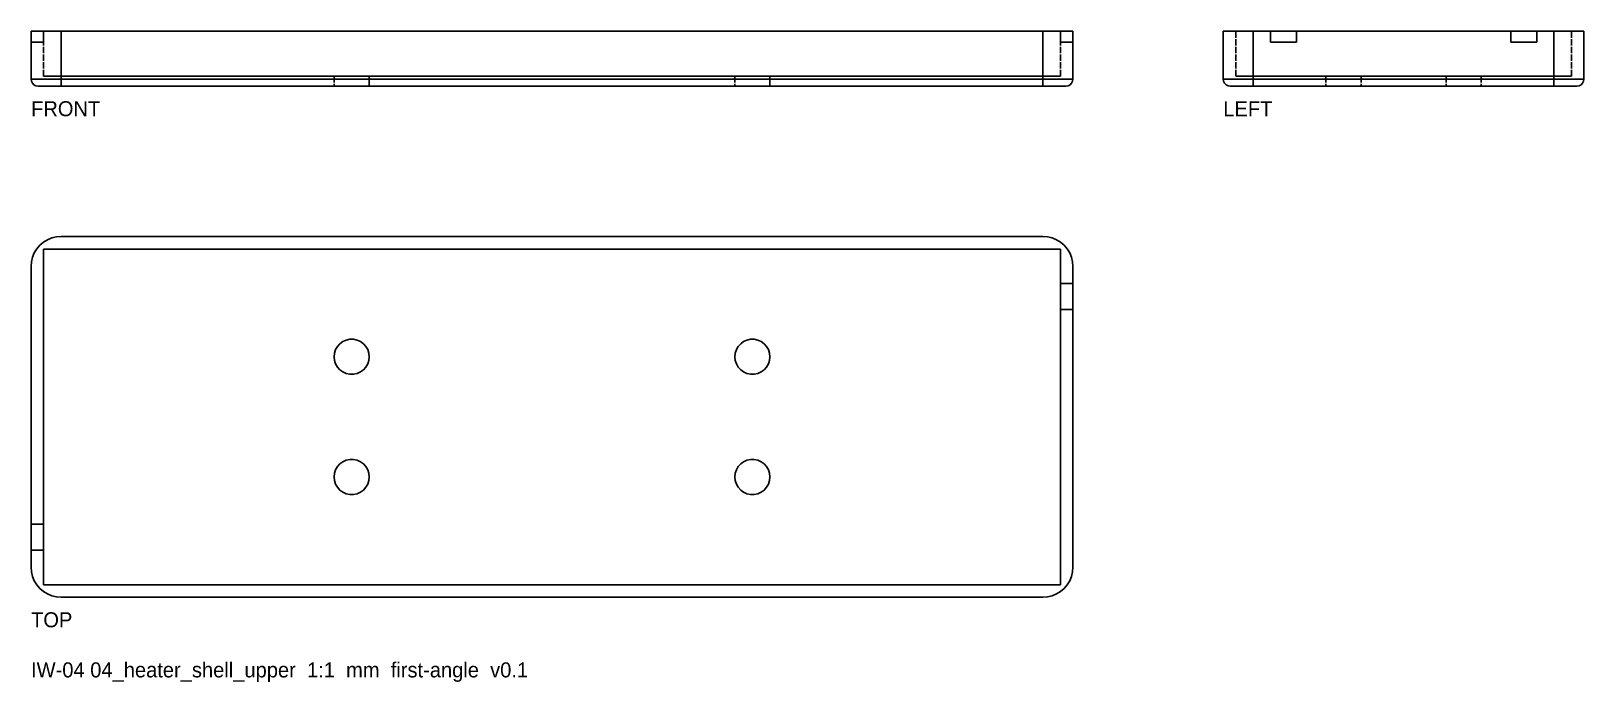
# Model space of a CAD drawing. Header units: millimetres. Extents: x 0 to 310, y -17 to 113.
import ezdxf

# ---------------------------------------------------------------- set-up
doc = ezdxf.new("R2010")
doc.units = ezdxf.units.MM
doc.linetypes.add('DASHED', pattern=[1.524, 1.27, -0.254])
for name, color, linetype in [('HIDDEN', 8, 'DASHED'), ('TEXT', 3, 'Continuous'), ('VISIBLE', 7, 'Continuous')]:
    doc.layers.add(name, color=color, linetype=linetype)

msp = doc.modelspace()

# ---------------------------------------------------------------- linework, layer by layer
at = {"layer": 'HIDDEN'}
for points in [[(0, 110.8), (0, 113)], [(0, 113), (0, 110.8)], [(0, 103.4), (0, 113)], [(2.5, 113), (0, 113)], [(0, 113), (2.5, 113)], [(0, 113), (0.04, 113), (0.15, 113), (0.34, 113), (0.59, 113), (0.92, 113), (1.31, 113), (1.76, 113), (2.26, 113), (2.81, 113), (3.4, 113), (4.02, 113), (4.66, 113), (5.33, 113), (6, 113)], [(2.5, 113), (205.5, 113)], [(2.5, 110.8), (2.5, 113)], [(2.5, 113), (2.5, 110.8)], [(205.5, 113), (2.5, 113)], [(2.5, 104), (2.5, 113)], [(2.5, 104), (2.5, 113)], [(6, 113), (202, 113)], [(208, 113), (207.96, 113), (207.85, 113), (207.66, 113), (207.41, 113), (207.08, 113), (206.69, 113), (206.24, 113), (205.74, 113), (205.19, 113), (204.6, 113), (203.98, 113), (203.34, 113), (202.67, 113), (202, 113)], [(208, 113), (205.5, 113)], [(205.5, 113), (208, 113)], [(205.5, 104), (205.5, 113)], [(205.5, 104), (205.5, 113)], [(205.5, 110.8), (205.5, 113)], [(205.5, 113), (205.5, 110.8)], [(208, 110.8), (208, 113)], [(208, 113), (208, 110.8)], [(208, 103.4), (208, 113)], [(244, 113), (243.33, 113), (242.66, 113), (242.02, 113), (241.4, 113), (240.81, 113), (240.26, 113), (239.76, 113), (239.31, 113), (238.92, 113), (238.59, 113), (238.34, 113), (238.15, 113), (238.04, 113), (238, 113)], [(238, 103.4), (238, 113)], [(247.4, 113), (240.5, 113)], [(240.5, 113), (295.4, 113)], [(240.5, 104), (240.5, 113)], [(240.5, 104), (240.5, 113)], [(247.4, 113), (244, 113)], [(247.4, 110.8), (247.4, 113)], [(247.4, 113), (247.4, 110.8)], [(295.4, 113), (252.6, 113)], [(304, 113), (252.6, 113)], [(252.6, 113), (252.6, 110.8)], [(252.6, 110.8), (252.6, 113)], [(295.4, 113), (295.4, 110.8)], [(300.6, 113), (307.5, 113)], [(307.5, 113), (300.6, 113)], [(300.6, 110.8), (300.6, 113)], [(304, 113), (304.67, 113), (305.34, 113), (305.98, 113), (306.6, 113), (307.19, 113), (307.74, 113), (308.24, 113), (308.69, 113), (309.08, 113), (309.41, 113), (309.66, 113), (309.85, 113), (309.96, 113), (310, 113)], [(307.5, 104), (307.5, 113)], [(307.5, 104), (307.5, 113)], [(310, 103.4), (310, 113)], [(0, 110.8), (2.5, 110.8)], [(2.5, 110.8), (0, 110.8)], [(205.5, 110.8), (208, 110.8)], [(208, 110.8), (205.5, 110.8)], [(252.6, 110.8), (247.4, 110.8)], [(247.4, 110.8), (252.6, 110.8)], [(295.4, 110.8), (300.6, 110.8)], [(0, 103.4), (0.07, 102.97), (0.27, 102.58), (0.58, 102.27), (0.97, 102.07), (1.4, 102)], [(2.5, 104), (205.5, 104)], [(205.5, 104), (2.5, 104)], [(67.5, 104), (67.41, 104), (67.15, 104), (66.74, 104), (66.18, 104), (65.52, 104), (64.78, 104), (64, 104), (63.22, 104), (62.48, 104), (61.82, 104), (61.26, 104), (60.85, 104), (60.59, 104), (60.5, 104)], [(60.5, 104), (60.59, 104), (60.85, 104), (61.26, 104), (61.82, 104), (62.48, 104), (63.22, 104), (64, 104), (64.78, 104), (65.52, 104), (66.18, 104), (66.74, 104), (67.15, 104), (67.41, 104), (67.5, 104)], [(67.5, 104), (67.41, 104), (67.15, 104), (66.74, 104), (66.18, 104), (65.52, 104), (64.78, 104), (64, 104), (63.22, 104), (62.48, 104), (61.82, 104), (61.26, 104), (60.85, 104), (60.59, 104), (60.5, 104)], [(60.5, 104), (60.59, 104), (60.85, 104), (61.26, 104), (61.82, 104), (62.48, 104), (63.22, 104), (64, 104), (64.78, 104), (65.52, 104), (66.18, 104), (66.74, 104), (67.15, 104), (67.41, 104), (67.5, 104)], [(60.5, 104), (60.5, 102)], [(60.5, 104), (60.5, 102)], [(67.5, 102), (67.5, 104)], [(67.5, 102), (67.5, 104)], [(147.5, 104), (147.41, 104), (147.15, 104), (146.74, 104), (146.18, 104), (145.52, 104), (144.78, 104), (144, 104), (143.22, 104), (142.48, 104), (141.82, 104), (141.26, 104), (140.85, 104), (140.59, 104), (140.5, 104)], [(140.5, 104), (140.59, 104), (140.85, 104), (141.26, 104), (141.82, 104), (142.48, 104), (143.22, 104), (144, 104), (144.78, 104), (145.52, 104), (146.18, 104), (146.74, 104), (147.15, 104), (147.41, 104), (147.5, 104)], [(147.5, 104), (147.41, 104), (147.15, 104), (146.74, 104), (146.18, 104), (145.52, 104), (144.78, 104), (144, 104), (143.22, 104), (142.48, 104), (141.82, 104), (141.26, 104), (140.85, 104), (140.59, 104), (140.5, 104)], [(140.5, 104), (140.59, 104), (140.85, 104), (141.26, 104), (141.82, 104), (142.48, 104), (143.22, 104), (144, 104), (144.78, 104), (145.52, 104), (146.18, 104), (146.74, 104), (147.15, 104), (147.41, 104), (147.5, 104)], [(140.5, 104), (140.5, 102)], [(140.5, 104), (140.5, 102)], [(147.5, 102), (147.5, 104)], [(147.5, 102), (147.5, 104)], [(208, 103.4), (207.93, 102.97), (207.73, 102.58), (207.42, 102.27), (207.03, 102.07), (206.6, 102)], [(238, 103.4), (238.07, 102.97), (238.27, 102.58), (238.58, 102.27), (238.97, 102.07), (239.4, 102)], [(240.5, 104), (307.5, 104)], [(307.5, 104), (240.5, 104)], [(262, 104), (261.61, 104), (261.22, 104), (260.84, 104), (260.48, 104), (260.14, 104), (259.82, 104), (259.53, 104), (259.26, 104), (259.04, 104), (258.85, 104), (258.7, 104), (258.59, 104), (258.52, 104), (258.5, 104)], [(258.5, 104), (258.59, 104), (258.85, 104), (259.26, 104), (259.82, 104), (260.48, 104), (261.22, 104), (262, 104), (262.78, 104), (263.52, 104), (264.18, 104), (264.74, 104), (265.15, 104), (265.41, 104), (265.5, 104)], [(262, 104), (261.61, 104), (261.22, 104), (260.84, 104), (260.48, 104), (260.14, 104), (259.82, 104), (259.53, 104), (259.26, 104), (259.04, 104), (258.85, 104), (258.7, 104), (258.59, 104), (258.52, 104), (258.5, 104)], [(258.5, 104), (258.59, 104), (258.85, 104), (259.26, 104), (259.82, 104), (260.48, 104), (261.22, 104), (262, 104), (262.78, 104), (263.52, 104), (264.18, 104), (264.74, 104), (265.15, 104), (265.41, 104), (265.5, 104)], [(258.5, 104), (258.5, 102)], [(258.5, 104), (258.5, 102)], [(265.5, 104), (265.48, 104), (265.41, 104), (265.3, 104), (265.15, 104), (264.96, 104), (264.74, 104), (264.47, 104), (264.18, 104), (263.86, 104), (263.52, 104), (263.16, 104), (262.78, 104), (262.39, 104), (262, 104)], [(265.5, 104), (265.48, 104), (265.41, 104), (265.3, 104), (265.15, 104), (264.96, 104), (264.74, 104), (264.47, 104), (264.18, 104), (263.86, 104), (263.52, 104), (263.16, 104), (262.78, 104), (262.39, 104), (262, 104)], [(265.5, 104), (265.5, 102)], [(265.5, 104), (265.5, 102)], [(286, 104), (285.61, 104), (285.22, 104), (284.84, 104), (284.48, 104), (284.14, 104), (283.82, 104), (283.53, 104), (283.26, 104), (283.04, 104), (282.85, 104), (282.7, 104), (282.59, 104), (282.52, 104), (282.5, 104)], [(282.5, 104), (282.59, 104), (282.85, 104), (283.26, 104), (283.82, 104), (284.48, 104), (285.22, 104), (286, 104), (286.78, 104), (287.52, 104), (288.18, 104), (288.74, 104), (289.15, 104), (289.41, 104), (289.5, 104)], [(286, 104), (285.61, 104), (285.22, 104), (284.84, 104), (284.48, 104), (284.14, 104), (283.82, 104), (283.53, 104), (283.26, 104), (283.04, 104), (282.85, 104), (282.7, 104), (282.59, 104), (282.52, 104), (282.5, 104)], [(282.5, 104), (282.59, 104), (282.85, 104), (283.26, 104), (283.82, 104), (284.48, 104), (285.22, 104), (286, 104), (286.78, 104), (287.52, 104), (288.18, 104), (288.74, 104), (289.15, 104), (289.41, 104), (289.5, 104)], [(282.5, 104), (282.5, 102)], [(282.5, 104), (282.5, 102)], [(289.5, 104), (289.48, 104), (289.41, 104), (289.3, 104), (289.15, 104), (288.96, 104), (288.74, 104), (288.47, 104), (288.18, 104), (287.86, 104), (287.52, 104), (287.16, 104), (286.78, 104), (286.39, 104), (286, 104)], [(289.5, 104), (289.48, 104), (289.41, 104), (289.3, 104), (289.15, 104), (288.96, 104), (288.74, 104), (288.47, 104), (288.18, 104), (287.86, 104), (287.52, 104), (287.16, 104), (286.78, 104), (286.39, 104), (286, 104)], [(289.5, 104), (289.5, 102)], [(289.5, 104), (289.5, 102)], [(310, 103.4), (309.93, 102.97), (309.73, 102.58), (309.42, 102.27), (309.03, 102.07), (308.6, 102)], [(1.4, 102), (1.43, 102), (1.52, 102), (1.66, 102), (1.86, 102), (2.11, 102), (2.4, 102), (2.75, 102), (3.13, 102), (3.55, 102), (4, 102), (4.48, 102), (4.98, 102), (5.48, 102), (6, 102)], [(6, 102), (202, 102)], [(67.5, 102), (67.41, 102), (67.15, 102), (66.74, 102), (66.18, 102), (65.52, 102), (64.78, 102), (64, 102), (63.22, 102), (62.48, 102), (61.82, 102), (61.26, 102), (60.85, 102), (60.59, 102), (60.5, 102)], [(60.5, 102), (60.59, 102), (60.85, 102), (61.26, 102), (61.82, 102), (62.48, 102), (63.22, 102), (64, 102), (64.78, 102), (65.52, 102), (66.18, 102), (66.74, 102), (67.15, 102), (67.41, 102), (67.5, 102)], [(67.5, 102), (67.41, 102), (67.15, 102), (66.74, 102), (66.18, 102), (65.52, 102), (64.78, 102), (64, 102), (63.22, 102), (62.48, 102), (61.82, 102), (61.26, 102), (60.85, 102), (60.59, 102), (60.5, 102)], [(60.5, 102), (60.59, 102), (60.85, 102), (61.26, 102), (61.82, 102), (62.48, 102), (63.22, 102), (64, 102), (64.78, 102), (65.52, 102), (66.18, 102), (66.74, 102), (67.15, 102), (67.41, 102), (67.5, 102)], [(147.5, 102), (147.41, 102), (147.15, 102), (146.74, 102), (146.18, 102), (145.52, 102), (144.78, 102), (144, 102), (143.22, 102), (142.48, 102), (141.82, 102), (141.26, 102), (140.85, 102), (140.59, 102), (140.5, 102)], [(140.5, 102), (140.59, 102), (140.85, 102), (141.26, 102), (141.82, 102), (142.48, 102), (143.22, 102), (144, 102), (144.78, 102), (145.52, 102), (146.18, 102), (146.74, 102), (147.15, 102), (147.41, 102), (147.5, 102)], [(147.5, 102), (147.41, 102), (147.15, 102), (146.74, 102), (146.18, 102), (145.52, 102), (144.78, 102), (144, 102), (143.22, 102), (142.48, 102), (141.82, 102), (141.26, 102), (140.85, 102), (140.59, 102), (140.5, 102)], [(140.5, 102), (140.59, 102), (140.85, 102), (141.26, 102), (141.82, 102), (142.48, 102), (143.22, 102), (144, 102), (144.78, 102), (145.52, 102), (146.18, 102), (146.74, 102), (147.15, 102), (147.41, 102), (147.5, 102)], [(202, 102), (202.52, 102), (203.02, 102), (203.52, 102), (204, 102), (204.45, 102), (204.87, 102), (205.25, 102), (205.6, 102), (205.89, 102), (206.14, 102), (206.34, 102), (206.48, 102), (206.57, 102), (206.6, 102)], [(239.4, 102), (239.43, 102), (239.52, 102), (239.66, 102), (239.86, 102), (240.11, 102), (240.4, 102), (240.75, 102), (241.13, 102), (241.55, 102), (242, 102), (242.48, 102), (242.98, 102), (243.48, 102), (244, 102)], [(244, 102), (304, 102)], [(262, 102), (261.61, 102), (261.22, 102), (260.84, 102), (260.48, 102), (260.14, 102), (259.82, 102), (259.53, 102), (259.26, 102), (259.04, 102), (258.85, 102), (258.7, 102), (258.59, 102), (258.52, 102), (258.5, 102)], [(258.5, 102), (258.59, 102), (258.85, 102), (259.26, 102), (259.82, 102), (260.48, 102), (261.22, 102), (262, 102), (262.78, 102), (263.52, 102), (264.18, 102), (264.74, 102), (265.15, 102), (265.41, 102), (265.5, 102)], [(262, 102), (261.61, 102), (261.22, 102), (260.84, 102), (260.48, 102), (260.14, 102), (259.82, 102), (259.53, 102), (259.26, 102), (259.04, 102), (258.85, 102), (258.7, 102), (258.59, 102), (258.52, 102), (258.5, 102)], [(258.5, 102), (258.59, 102), (258.85, 102), (259.26, 102), (259.82, 102), (260.48, 102), (261.22, 102), (262, 102), (262.78, 102), (263.52, 102), (264.18, 102), (264.74, 102), (265.15, 102), (265.41, 102), (265.5, 102)], [(265.5, 102), (265.48, 102), (265.41, 102), (265.3, 102), (265.15, 102), (264.96, 102), (264.74, 102), (264.47, 102), (264.18, 102), (263.86, 102), (263.52, 102), (263.16, 102), (262.78, 102), (262.39, 102), (262, 102)], [(265.5, 102), (265.48, 102), (265.41, 102), (265.3, 102), (265.15, 102), (264.96, 102), (264.74, 102), (264.47, 102), (264.18, 102), (263.86, 102), (263.52, 102), (263.16, 102), (262.78, 102), (262.39, 102), (262, 102)], [(286, 102), (285.61, 102), (285.22, 102), (284.84, 102), (284.48, 102), (284.14, 102), (283.82, 102), (283.53, 102), (283.26, 102), (283.04, 102), (282.85, 102), (282.7, 102), (282.59, 102), (282.52, 102), (282.5, 102)], [(282.5, 102), (282.59, 102), (282.85, 102), (283.26, 102), (283.82, 102), (284.48, 102), (285.22, 102), (286, 102), (286.78, 102), (287.52, 102), (288.18, 102), (288.74, 102), (289.15, 102), (289.41, 102), (289.5, 102)], [(286, 102), (285.61, 102), (285.22, 102), (284.84, 102), (284.48, 102), (284.14, 102), (283.82, 102), (283.53, 102), (283.26, 102), (283.04, 102), (282.85, 102), (282.7, 102), (282.59, 102), (282.52, 102), (282.5, 102)], [(282.5, 102), (282.59, 102), (282.85, 102), (283.26, 102), (283.82, 102), (284.48, 102), (285.22, 102), (286, 102), (286.78, 102), (287.52, 102), (288.18, 102), (288.74, 102), (289.15, 102), (289.41, 102), (289.5, 102)], [(289.5, 102), (289.48, 102), (289.41, 102), (289.3, 102), (289.15, 102), (288.96, 102), (288.74, 102), (288.47, 102), (288.18, 102), (287.86, 102), (287.52, 102), (287.16, 102), (286.78, 102), (286.39, 102), (286, 102)], [(289.5, 102), (289.48, 102), (289.41, 102), (289.3, 102), (289.15, 102), (288.96, 102), (288.74, 102), (288.47, 102), (288.18, 102), (287.86, 102), (287.52, 102), (287.16, 102), (286.78, 102), (286.39, 102), (286, 102)], [(304, 102), (304.52, 102), (305.02, 102), (305.52, 102), (306, 102), (306.45, 102), (306.87, 102), (307.25, 102), (307.6, 102), (307.89, 102), (308.14, 102), (308.34, 102), (308.48, 102), (308.57, 102), (308.6, 102)], [(0, 66), (0.07, 66.94), (0.29, 67.85), (0.65, 68.72), (1.15, 69.53), (1.76, 70.24), (2.47, 70.85), (3.28, 71.35), (4.15, 71.71), (5.06, 71.93), (6, 72)], [(6, 72), (202, 72)], [(202, 72), (202.94, 71.93), (203.85, 71.71), (204.72, 71.35), (205.53, 70.85), (206.24, 70.24), (206.85, 69.53), (207.35, 68.72), (207.71, 67.85), (207.93, 66.94), (208, 66)], [(2.5, 69.5), (2.5, 2.5)], [(205.5, 69.5), (2.5, 69.5)], [(205.5, 2.5), (205.5, 69.5)], [(0, 6), (0, 66)], [(208, 66), (208, 6)], [(208, 62.6), (205.5, 62.6)], [(205.5, 57.4), (208, 57.4)], [(67.5, 48), (67.42, 48.73), (67.2, 49.42), (66.83, 50.06), (66.34, 50.6), (65.75, 51.03), (65.08, 51.33), (64.37, 51.48), (63.63, 51.48), (62.92, 51.33), (62.25, 51.03), (61.66, 50.6), (61.17, 50.06), (60.8, 49.42), (60.58, 48.73), (60.5, 48), (60.58, 47.27), (60.8, 46.58), (61.17, 45.94), (61.66, 45.4), (62.25, 44.97), (62.92, 44.67), (63.63, 44.52), (64.37, 44.52), (65.08, 44.67), (65.75, 44.97), (66.34, 45.4), (66.83, 45.94), (67.2, 46.58), (67.42, 47.27), (67.5, 48)], [(147.5, 48), (147.42, 48.73), (147.2, 49.42), (146.83, 50.06), (146.34, 50.6), (145.75, 51.03), (145.08, 51.33), (144.37, 51.48), (143.63, 51.48), (142.92, 51.33), (142.25, 51.03), (141.66, 50.6), (141.17, 50.06), (140.8, 49.42), (140.58, 48.73), (140.5, 48), (140.58, 47.27), (140.8, 46.58), (141.17, 45.94), (141.66, 45.4), (142.25, 44.97), (142.92, 44.67), (143.63, 44.52), (144.37, 44.52), (145.08, 44.67), (145.75, 44.97), (146.34, 45.4), (146.83, 45.94), (147.2, 46.58), (147.42, 47.27), (147.5, 48)], [(67.5, 24), (67.42, 24.73), (67.2, 25.42), (66.83, 26.06), (66.34, 26.6), (65.75, 27.03), (65.08, 27.33), (64.37, 27.48), (63.63, 27.48), (62.92, 27.33), (62.25, 27.03), (61.66, 26.6), (61.17, 26.06), (60.8, 25.42), (60.58, 24.73), (60.5, 24), (60.58, 23.27), (60.8, 22.58), (61.17, 21.94), (61.66, 21.4), (62.25, 20.97), (62.92, 20.67), (63.63, 20.52), (64.37, 20.52), (65.08, 20.67), (65.75, 20.97), (66.34, 21.4), (66.83, 21.94), (67.2, 22.58), (67.42, 23.27), (67.5, 24)], [(147.5, 24), (147.42, 24.73), (147.2, 25.42), (146.83, 26.06), (146.34, 26.6), (145.75, 27.03), (145.08, 27.33), (144.37, 27.48), (143.63, 27.48), (142.92, 27.33), (142.25, 27.03), (141.66, 26.6), (141.17, 26.06), (140.8, 25.42), (140.58, 24.73), (140.5, 24), (140.58, 23.27), (140.8, 22.58), (141.17, 21.94), (141.66, 21.4), (142.25, 20.97), (142.92, 20.67), (143.63, 20.52), (144.37, 20.52), (145.08, 20.67), (145.75, 20.97), (146.34, 21.4), (146.83, 21.94), (147.2, 22.58), (147.42, 23.27), (147.5, 24)], [(2.5, 14.6), (0, 14.6)], [(0, 9.4), (2.5, 9.4)], [(6, 0), (5.06, 0.07), (4.15, 0.29), (3.28, 0.65), (2.47, 1.15), (1.76, 1.76), (1.15, 2.47), (0.65, 3.28), (0.29, 4.15), (0.07, 5.06), (0, 6)], [(208, 6), (207.93, 5.06), (207.71, 4.15), (207.35, 3.28), (206.85, 2.47), (206.24, 1.76), (205.53, 1.15), (204.72, 0.65), (203.85, 0.29), (202.94, 0.07), (202, 0)], [(2.5, 2.5), (205.5, 2.5)], [(202, 0), (6, 0)]]:
    msp.add_lwpolyline(points, dxfattribs=at)
at = {"layer": 'VISIBLE'}
for points in [[(0, 103.4), (0, 113)], [(0, 113), (0.04, 113), (0.15, 113), (0.34, 113), (0.59, 113), (0.92, 113), (1.31, 113), (1.76, 113), (2.26, 113), (2.81, 113), (3.4, 113), (4.02, 113), (4.66, 113), (5.33, 113), (6, 113)], [(6, 113), (202, 113)], [(6, 103.4), (6, 113)], [(208, 113), (207.96, 113), (207.85, 113), (207.66, 113), (207.41, 113), (207.08, 113), (206.69, 113), (206.24, 113), (205.74, 113), (205.19, 113), (204.6, 113), (203.98, 113), (203.34, 113), (202.67, 113), (202, 113)], [(202, 103.4), (202, 113)], [(208, 103.4), (208, 113)], [(244, 113), (243.33, 113), (242.66, 113), (242.02, 113), (241.4, 113), (240.81, 113), (240.26, 113), (239.76, 113), (239.31, 113), (238.92, 113), (238.59, 113), (238.34, 113), (238.15, 113), (238.04, 113), (238, 113)], [(238, 103.4), (238, 113)], [(295.4, 113), (244, 113)], [(244, 103.4), (244, 113)], [(295.4, 113), (295.4, 110.8)], [(300.6, 113), (295.4, 113)], [(304, 113), (300.6, 113)], [(300.6, 110.8), (300.6, 113)], [(304, 113), (304.67, 113), (305.34, 113), (305.98, 113), (306.6, 113), (307.19, 113), (307.74, 113), (308.24, 113), (308.69, 113), (309.08, 113), (309.41, 113), (309.66, 113), (309.85, 113), (309.96, 113), (310, 113)], [(304, 103.4), (304, 113)], [(310, 103.4), (310, 113)], [(295.4, 110.8), (300.6, 110.8)], [(0, 103.4), (0.07, 102.97), (0.27, 102.58), (0.58, 102.27), (0.97, 102.07), (1.4, 102)], [(6, 103.4), (5.33, 103.4), (4.66, 103.4), (4.02, 103.4), (3.4, 103.4), (2.81, 103.4), (2.26, 103.4), (1.76, 103.4), (1.31, 103.4), (0.92, 103.4), (0.59, 103.4), (0.34, 103.4), (0.15, 103.4), (0.04, 103.4), (0, 103.4)], [(0, 103.4), (0.07, 102.97), (0.27, 102.58), (0.58, 102.27), (0.97, 102.07), (1.4, 102)], [(6, 103.4), (6, 103.24), (6, 103.09), (6, 102.94), (6, 102.79), (6, 102.66), (6, 102.53), (6, 102.41), (6, 102.31), (6, 102.21), (6, 102.14), (6, 102.08), (6, 102.04), (6, 102.01), (6, 102)], [(202, 103.4), (6, 103.4)], [(208, 103.4), (207.96, 103.4), (207.85, 103.4), (207.66, 103.4), (207.41, 103.4), (207.08, 103.4), (206.69, 103.4), (206.24, 103.4), (205.74, 103.4), (205.19, 103.4), (204.6, 103.4), (203.98, 103.4), (203.34, 103.4), (202.67, 103.4), (202, 103.4)], [(202, 103.4), (202, 103.24), (202, 103.09), (202, 102.94), (202, 102.79), (202, 102.66), (202, 102.53), (202, 102.41), (202, 102.31), (202, 102.21), (202, 102.14), (202, 102.08), (202, 102.04), (202, 102.01), (202, 102)], [(208, 103.4), (207.93, 102.97), (207.73, 102.58), (207.42, 102.27), (207.03, 102.07), (206.6, 102)], [(208, 103.4), (207.93, 102.97), (207.73, 102.58), (207.42, 102.27), (207.03, 102.07), (206.6, 102)], [(238, 103.4), (238.07, 102.97), (238.27, 102.58), (238.58, 102.27), (238.97, 102.07), (239.4, 102)], [(244, 103.4), (243.33, 103.4), (242.66, 103.4), (242.02, 103.4), (241.4, 103.4), (240.81, 103.4), (240.26, 103.4), (239.76, 103.4), (239.31, 103.4), (238.92, 103.4), (238.59, 103.4), (238.34, 103.4), (238.15, 103.4), (238.04, 103.4), (238, 103.4)], [(304, 103.4), (244, 103.4)], [(244, 103.4), (244, 103.24), (244, 103.09), (244, 102.94), (244, 102.79), (244, 102.66), (244, 102.53), (244, 102.41), (244, 102.31), (244, 102.21), (244, 102.14), (244, 102.08), (244, 102.04), (244, 102.01), (244, 102)], [(310, 103.4), (309.96, 103.4), (309.85, 103.4), (309.66, 103.4), (309.41, 103.4), (309.08, 103.4), (308.69, 103.4), (308.24, 103.4), (307.74, 103.4), (307.19, 103.4), (306.6, 103.4), (305.98, 103.4), (305.34, 103.4), (304.67, 103.4), (304, 103.4)], [(304, 103.4), (304, 103.24), (304, 103.09), (304, 102.94), (304, 102.79), (304, 102.66), (304, 102.53), (304, 102.41), (304, 102.31), (304, 102.21), (304, 102.14), (304, 102.08), (304, 102.04), (304, 102.01), (304, 102)], [(310, 103.4), (309.93, 102.97), (309.73, 102.58), (309.42, 102.27), (309.03, 102.07), (308.6, 102)], [(6, 102), (5.48, 102), (4.98, 102), (4.48, 102), (4, 102), (3.55, 102), (3.13, 102), (2.75, 102), (2.4, 102), (2.11, 102), (1.86, 102), (1.66, 102), (1.52, 102), (1.43, 102), (1.4, 102)], [(202, 102), (6, 102)], [(206.6, 102), (206.57, 102), (206.48, 102), (206.34, 102), (206.14, 102), (205.89, 102), (205.6, 102), (205.25, 102), (204.87, 102), (204.45, 102), (204, 102), (203.52, 102), (203.02, 102), (202.52, 102), (202, 102)], [(244, 102), (243.48, 102), (242.98, 102), (242.48, 102), (242, 102), (241.55, 102), (241.13, 102), (240.75, 102), (240.4, 102), (240.11, 102), (239.86, 102), (239.66, 102), (239.52, 102), (239.43, 102), (239.4, 102)], [(304, 102), (244, 102)], [(308.6, 102), (308.57, 102), (308.48, 102), (308.34, 102), (308.14, 102), (307.89, 102), (307.6, 102), (307.25, 102), (306.87, 102), (306.45, 102), (306, 102), (305.52, 102), (305.02, 102), (304.52, 102), (304, 102)], [(0, 66), (0.07, 66.94), (0.29, 67.85), (0.65, 68.72), (1.15, 69.53), (1.76, 70.24), (2.47, 70.85), (3.28, 71.35), (4.15, 71.71), (5.06, 71.93), (6, 72)], [(6, 72), (202, 72)], [(208, 66), (207.93, 66.94), (207.71, 67.85), (207.35, 68.72), (206.85, 69.53), (206.24, 70.24), (205.53, 70.85), (204.72, 71.35), (203.85, 71.71), (202.94, 71.93), (202, 72)], [(205.5, 69.5), (2.5, 69.5)], [(2.5, 69.5), (2.5, 14.6)], [(205.5, 62.6), (205.5, 69.5)], [(0, 14.6), (0, 66)], [(208, 62.6), (208, 66)], [(205.5, 62.6), (208, 62.6)], [(205.5, 57.4), (205.5, 62.6)], [(208, 62.6), (208, 57.4)], [(205.5, 2.5), (205.5, 57.4)], [(208, 57.4), (205.5, 57.4)], [(208, 6), (208, 57.4)], [(67.5, 48), (67.42, 48.73), (67.2, 49.42), (66.83, 50.06), (66.34, 50.6), (65.75, 51.03), (65.08, 51.33), (64.37, 51.48), (63.63, 51.48), (62.92, 51.33), (62.25, 51.03), (61.66, 50.6), (61.17, 50.06), (60.8, 49.42), (60.58, 48.73), (60.5, 48), (60.58, 47.27), (60.8, 46.58), (61.17, 45.94), (61.66, 45.4), (62.25, 44.97), (62.92, 44.67), (63.63, 44.52), (64.37, 44.52), (65.08, 44.67), (65.75, 44.97), (66.34, 45.4), (66.83, 45.94), (67.2, 46.58), (67.42, 47.27), (67.5, 48)], [(147.5, 48), (147.42, 48.73), (147.2, 49.42), (146.83, 50.06), (146.34, 50.6), (145.75, 51.03), (145.08, 51.33), (144.37, 51.48), (143.63, 51.48), (142.92, 51.33), (142.25, 51.03), (141.66, 50.6), (141.17, 50.06), (140.8, 49.42), (140.58, 48.73), (140.5, 48), (140.58, 47.27), (140.8, 46.58), (141.17, 45.94), (141.66, 45.4), (142.25, 44.97), (142.92, 44.67), (143.63, 44.52), (144.37, 44.52), (145.08, 44.67), (145.75, 44.97), (146.34, 45.4), (146.83, 45.94), (147.2, 46.58), (147.42, 47.27), (147.5, 48)], [(67.5, 24), (67.42, 24.73), (67.2, 25.42), (66.83, 26.06), (66.34, 26.6), (65.75, 27.03), (65.08, 27.33), (64.37, 27.48), (63.63, 27.48), (62.92, 27.33), (62.25, 27.03), (61.66, 26.6), (61.17, 26.06), (60.8, 25.42), (60.58, 24.73), (60.5, 24), (60.58, 23.27), (60.8, 22.58), (61.17, 21.94), (61.66, 21.4), (62.25, 20.97), (62.92, 20.67), (63.63, 20.52), (64.37, 20.52), (65.08, 20.67), (65.75, 20.97), (66.34, 21.4), (66.83, 21.94), (67.2, 22.58), (67.42, 23.27), (67.5, 24)], [(147.5, 24), (147.42, 24.73), (147.2, 25.42), (146.83, 26.06), (146.34, 26.6), (145.75, 27.03), (145.08, 27.33), (144.37, 27.48), (143.63, 27.48), (142.92, 27.33), (142.25, 27.03), (141.66, 26.6), (141.17, 26.06), (140.8, 25.42), (140.58, 24.73), (140.5, 24), (140.58, 23.27), (140.8, 22.58), (141.17, 21.94), (141.66, 21.4), (142.25, 20.97), (142.92, 20.67), (143.63, 20.52), (144.37, 20.52), (145.08, 20.67), (145.75, 20.97), (146.34, 21.4), (146.83, 21.94), (147.2, 22.58), (147.42, 23.27), (147.5, 24)], [(0, 14.6), (0, 9.4)], [(0, 14.6), (2.5, 14.6)], [(2.5, 14.6), (2.5, 9.4)], [(0, 6), (0, 9.4)], [(2.5, 9.4), (0, 9.4)], [(2.5, 9.4), (2.5, 2.5)], [(0, 6), (0.07, 5.06), (0.29, 4.15), (0.65, 3.28), (1.15, 2.47), (1.76, 1.76), (2.47, 1.15), (3.28, 0.65), (4.15, 0.29), (5.06, 0.07), (6, 0)], [(208, 6), (207.93, 5.06), (207.71, 4.15), (207.35, 3.28), (206.85, 2.47), (206.24, 1.76), (205.53, 1.15), (204.72, 0.65), (203.85, 0.29), (202.94, 0.07), (202, 0)], [(2.5, 2.5), (205.5, 2.5)], [(6, 0), (202, 0)]]:
    msp.add_lwpolyline(points, dxfattribs=at)

# ---------------------------------------------------------------- texts
at = {"layer": 'TEXT'}
for s, p in [('FRONT', (0, 96)), ('LEFT', (238, 96)), ('TOP', (0, -6)), ('IW-04 04_heater_shell_upper  1:1  mm  first-angle  v0.1', (0, -16))]:
    msp.add_text(s, height=3, dxfattribs=at).set_placement(p)

doc.saveas('drawing.dxf')
